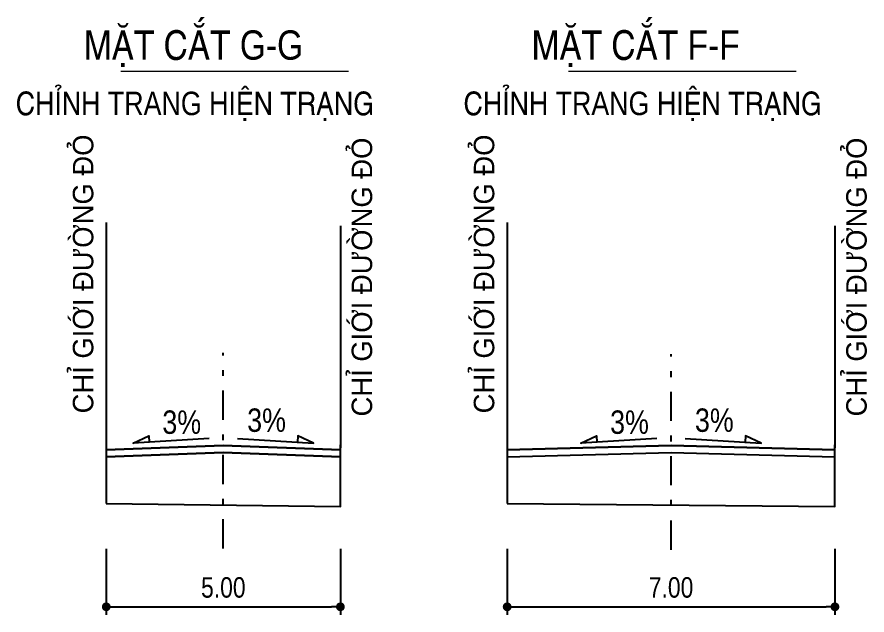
# Model space of a CAD drawing. Header units: millimetres. Extents: x 563079 to 571925, y 2063830 to 2067381.
# Drawn here: x 568464.5 to 568537.1, y 2063860.9 to 2063912 of the extents above; entities that cross this region are included whole.
import ezdxf

# ---------------------------------------------------------------- set-up
doc = ezdxf.new("R2010")
doc.units = ezdxf.units.MM
doc.header["$MEASUREMENT"] = 0
doc.linetypes.add('TIM1', pattern=[5.5, 2.5, -1.25, 0.5, -1.25])
for name, color, linetype in [('DienHT', 1, 'Continuous'), ('Kich thuoc', 9, 'Continuous'), ('MATCATDUONG', 8, 'Continuous')]:
    doc.layers.add(name, color=color, linetype=linetype)
doc.styles.add('1', font='', dxfattribs={"height": 50})
doc.styles.add('IN', font='')
doc.styles.add('ktcn', font='', dxfattribs={"width": 0.8})
doc.styles.add('KTEN', font='')
doc.styles.get('1').set_extended_font_data('.VnArial NarrowH')
doc.styles.get('IN').set_extended_font_data('.VnArial NarrowH')
doc.styles.get('ktcn').set_extended_font_data('.VnArialH')
doc.styles.get('KTEN').set_extended_font_data('.VnAvantH')
doc.dimstyles.new('a', dxfattribs={"dimtxt": 1.75, "dimasz": 0.75, "dimexe": 0.7, "dimexo": 0, "dimgap": 0.75, "dimtad": 1, "dimzin": 0, "dimdsep": 46, "dimtxsty": 'ktcn', "dimblk": 'DOT', "dimcen": 0, "dimazin": 0, "dimtfac": 1, "dimtix": 1, "dimtofl": 0, "dimtmove": 0, "dimatfit": 3, "dimfxl": 1, "dimtolj": 1, "dimtzin": 0, "dimarcsym": 0})

# ---------------------------------------------------------------- blocks, each defined once
blk = doc.blocks.new('_Dot')
at = {"color": 0, "linetype": 'ByBlock', "lineweight": -2}
blk.add_line((-0.5, 0), (-1, 0), dxfattribs=at)
at = {"color": 0, "linetype": 'ByBlock', "const_width": 0.5}
blk.add_lwpolyline([(-0.25, 0, 1), (0.25, 0, 1)], format="xyb", close=True, dxfattribs=at)
blk = doc.blocks.new('*D40')
at = {"layer": 'Defpoints', "color": 0, "linetype": 'Continuous', "transparency": 16777216}
for p in [(568506.36, 2063866.538), (568534.36, 2063866.538), (568534.36, 2063861.58)]:
    blk.add_point(p, dxfattribs=at)
at = {"layer": 'MATCATDUONG', "color": 0, "linetype": 'Continuous', "lineweight": -2, "transparency": 16777216}
for p, q in [((568506.36, 2063866.538), (568506.36, 2063860.88)), ((568534.36, 2063866.538), (568534.36, 2063860.88)), ((568507.11, 2063861.58), (568533.61, 2063861.58))]:
    blk.add_line(p, q, dxfattribs=at)
at = {"layer": 'MATCATDUONG', "color": 0, "linetype": 'Continuous', "lineweight": -2, "transparency": 16777216, "xscale": 0.75, "yscale": 0.75, "zscale": 0.75, "rotation": 180}
blk.add_blockref('_Dot', (568506.36, 2063861.58), dxfattribs=at)
at = {"layer": 'MATCATDUONG', "color": 0, "linetype": 'Continuous', "lineweight": -2, "transparency": 16777216, "xscale": 0.75, "yscale": 0.75, "zscale": 0.75}
blk.add_blockref('_Dot', (568534.36, 2063861.58), dxfattribs=at)
at = {"layer": 'MATCATDUONG', "color": 0, "linetype": 'Continuous', "transparency": 16777216, "insert": (568520.36, 2063863.223), "char_height": 1.75, "attachment_point": 5, "style": 'ktcn'}
blk.add_mtext('\\A1;7.00', dxfattribs=at)
blk = doc.blocks.new('*D41')
at = {"layer": 'Defpoints', "color": 0, "linetype": 'Continuous', "transparency": 16777216}
for p in [(568472.108, 2063866.538), (568492.108, 2063866.538), (568492.108, 2063861.58)]:
    blk.add_point(p, dxfattribs=at)
at = {"layer": 'MATCATDUONG', "color": 0, "linetype": 'Continuous', "lineweight": -2, "transparency": 16777216}
for p, q in [((568472.108, 2063866.538), (568472.108, 2063860.88)), ((568492.108, 2063866.538), (568492.108, 2063860.88)), ((568472.858, 2063861.58), (568491.358, 2063861.58))]:
    blk.add_line(p, q, dxfattribs=at)
at = {"layer": 'MATCATDUONG', "color": 0, "linetype": 'Continuous', "lineweight": -2, "transparency": 16777216, "xscale": 0.75, "yscale": 0.75, "zscale": 0.75, "rotation": 180}
blk.add_blockref('_Dot', (568472.108, 2063861.58), dxfattribs=at)
at = {"layer": 'MATCATDUONG', "color": 0, "linetype": 'Continuous', "lineweight": -2, "transparency": 16777216, "xscale": 0.75, "yscale": 0.75, "zscale": 0.75}
blk.add_blockref('_Dot', (568492.108, 2063861.58), dxfattribs=at)
at = {"layer": 'MATCATDUONG', "color": 0, "linetype": 'Continuous', "transparency": 16777216, "insert": (568482.108, 2063863.223), "char_height": 1.75, "attachment_point": 5, "style": 'ktcn'}
blk.add_mtext('\\A1;5.00', dxfattribs=at)

msp = doc.modelspace()

# ---------------------------------------------------------------- linework, layer by layer
at = {"layer": 'Kich thuoc', "elevation": 0}
for points in [[(568472.10764, 2063874.97977), (568482.10764, 2063875.37036), (568492.10764, 2063874.97977)], [(568506.36, 2063874.97977), (568520.36, 2063875.37036), (568534.36, 2063874.97977)], [(568506.36, 2063874.37945), (568520.36, 2063874.77004), (568534.36, 2063874.37945)]]:
    msp.add_lwpolyline(points, dxfattribs=at)
at = {"layer": 'MATCATDUONG', "linetype": 'Continuous', "extrusion": (3.31378e-12, 1.1371e-08, 1)}
for p, q in [((568472.10764, 2063894.40369, 0), (568472.10764, 2063874.97977, 0)), ((568506.36, 2063894.40369, 0), (568506.36, 2063874.97977, 0))]:
    msp.add_line(p, q, dxfattribs=at)
at = {"layer": 'MATCATDUONG', "linetype": 'Continuous', "extrusion": (-3.31378e-12, 1.1371e-08, 1)}
for p, q in [((568492.10764, 2063894.14114, 0), (568492.10764, 2063875.14849, 0)), ((568534.36, 2063894.14114, 0), (568534.36, 2063875.14849, 0))]:
    msp.add_line(p, q, dxfattribs=at)
at = {"layer": 'MATCATDUONG', "linetype": 'Continuous', "extrusion": (1.01388e-11, 1.13736e-08, 1), "const_width": 0.12, "elevation": 0.02348}
for points in [[(568473.33943, 2063907.33318), (568492.82256, 2063907.33318)], [(568511.59178, 2063907.33318), (568531.07491, 2063907.33318)]]:
    msp.add_lwpolyline(points, dxfattribs=at)
at = {"layer": 'MATCATDUONG', "linetype": 'TIM1', "extrusion": (1.01388e-11, 1.13736e-08, 1), "elevation": 0.02348}
for points in [[(568482.10764, 2063866.55966), (568482.10764, 2063883.27747)], [(568520.36, 2063866.45922), (568520.36, 2063883.17703)]]:
    msp.add_lwpolyline(points, dxfattribs=at)
at = {"layer": 'MATCATDUONG', "linetype": 'Continuous'}
for points in [[(568480.89294, 2063875.97003), (568474.39707, 2063875.553), (568475.73626, 2063876.19235), (568475.77164, 2063875.64124)], [(568483.32235, 2063875.97003), (568489.81821, 2063875.553), (568488.47903, 2063876.19235), (568488.44364, 2063875.64124)], [(568519.14529, 2063875.97003), (568512.64943, 2063875.553), (568513.98861, 2063876.19235), (568514.024, 2063875.64124)], [(568521.5747, 2063875.97003), (568528.07057, 2063875.553), (568526.73138, 2063876.19235), (568526.696, 2063875.64124)]]:
    msp.add_lwpolyline(points, dxfattribs=at)
at = {"layer": 'MATCATDUONG', "linetype": 'Continuous', "elevation": 0}
for points in [[(568472.10764, 2063870.41104), (568492.10764, 2063870.14849), (568492.10764, 2063875.41104)], [(568506.36, 2063870.41104), (568534.36, 2063870.14849), (568534.36, 2063875.41104)], [(568472.10764, 2063874.37945), (568482.10764, 2063874.77004), (568492.10764, 2063874.37945), (568492.10764, 2063874.97977), (568482.10764, 2063875.37036), (568472.10764, 2063874.97977)], [(568472.10764, 2063874.97977), (568472.10764, 2063870.41104)], [(568492.10764, 2063874.37945), (568482.10764, 2063874.77004), (568472.10764, 2063874.37945)], [(568506.36, 2063874.37945), (568520.36, 2063874.77004), (568534.36, 2063874.37945), (568534.36, 2063874.97977), (568520.36, 2063875.37036), (568506.36, 2063874.97977)], [(568506.36, 2063874.97977), (568506.36, 2063870.41104)]]:
    msp.add_lwpolyline(points, dxfattribs=at)

# ---------------------------------------------------------------- texts
at = {"layer": 'DienHT', "linetype": 'Continuous', "extrusion": (3.31378e-12, 1.1371e-08, 1), "style": 'IN'}
for s, height, p in [('mÆt c¾t g-g', 2.5, (568470.19193, 2063908.32591, 0.02348)), ('mÆt c¾t f-f', 2.5, (568508.44428, 2063908.32591, 0.02348)), ('chØnh trang hiÖn tr¹ng', 2, (568464.38065, 2063903.58857, 0.02348)), ('chØnh trang hiÖn tr¹ng', 2, (568502.633, 2063903.58857, 0.02348))]:
    msp.add_text(s, height=height, dxfattribs=at).set_placement(p)
at = {"layer": 'DienHT', "linetype": 'Continuous', "ltscale": 15, "style": '1'}
for p in [(568476.9007, 2063876.35668), (568484.14845, 2063876.52653), (568515.15306, 2063876.35668), (568522.4008, 2063876.52653)]:
    msp.add_text('3%%%', height=2, rotation=359.9999999, dxfattribs=at).set_placement(p)
at = {"layer": 'MATCATDUONG', "linetype": 'Continuous', "extrusion": (3.31378e-12, 1.1371e-08, 1), "style": 'KTEN'}
for p in [(568471.00215, 2063878.10571, 0.02347), (568505.25451, 2063878.10571, 0.02347)]:
    msp.add_text('chØ giíi ®\xadêng ®á', height=1.75, rotation=90, dxfattribs=at).set_placement(p)
at = {"layer": 'MATCATDUONG', "linetype": 'Continuous', "extrusion": (-3.31378e-12, 1.1371e-08, 1), "style": 'KTEN'}
for p in [(568494.82137, 2063877.84316, 0.02347), (568537.07372, 2063877.84316, 0.02347)]:
    msp.add_text('chØ giíi ®\xadêng ®á', height=1.75, rotation=90, dxfattribs=at).set_placement(p)

# ---------------------------------------------------------------- dimensions: what is measured, and where the dimension line sits
at = {"layer": 'MATCATDUONG', "linetype": 'Continuous'}
for base, p1, p2, picture, middle in [((568492.10764, 2063861.57963, 0), (568472.10764, 2063866.53834, 0), (568492.10764, 2063866.53834, 0), '*D41', (568482.10764, 2063863.22313, 0)), ((568534.36, 2063861.57963, 0), (568506.36, 2063866.53834, 0), (568534.36, 2063866.53834, 0), '*D40', (568520.36, 2063863.22313, 0))]:
    dim = msp.add_linear_dim(base=base, p1=p1, p2=p2, dimstyle='a', override={"dimlfac": 0.25}, dxfattribs=at)
    dim.commit()
    dim.dimension.update_dxf_attribs({"geometry": picture, "text_midpoint": middle})

doc.saveas('drawing.dxf')
